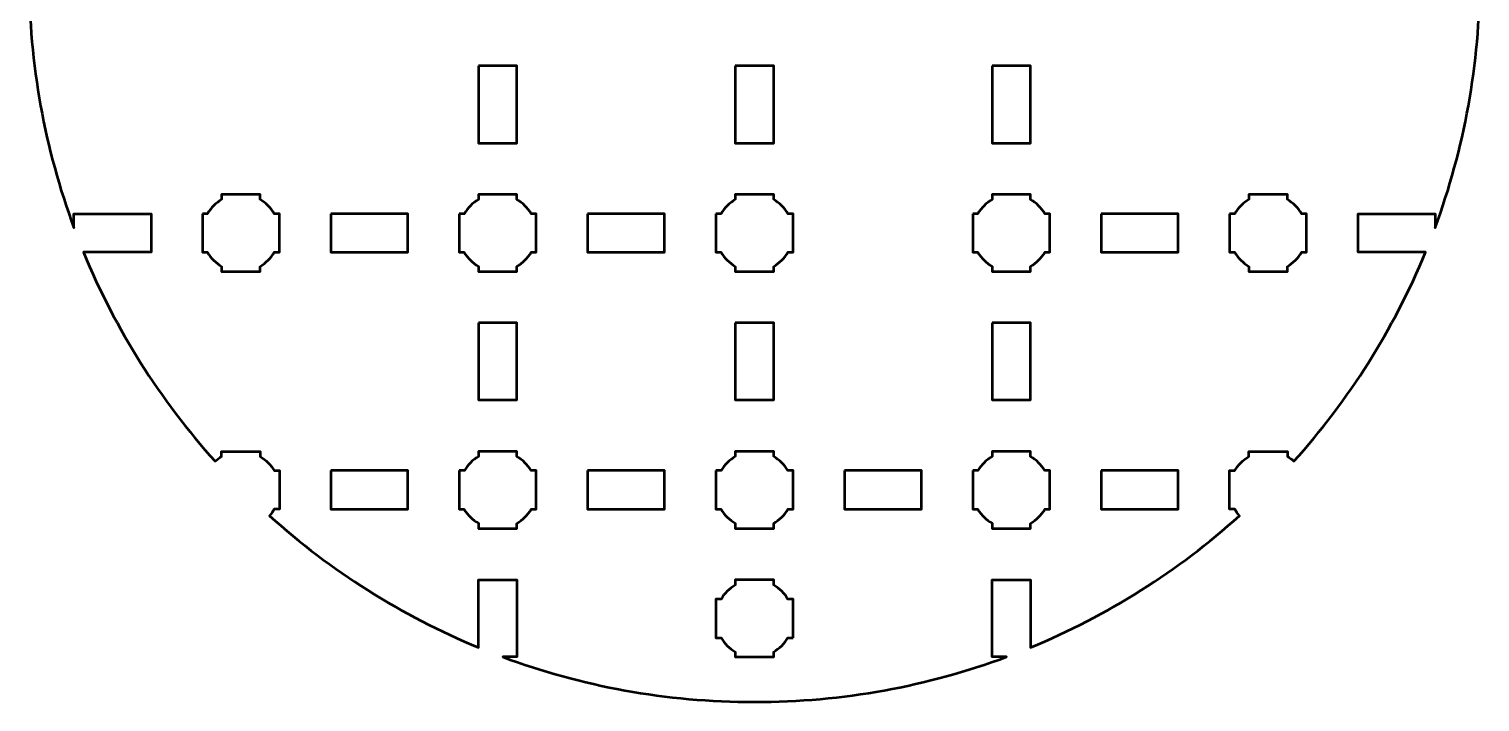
# Model space of a CAD drawing. Header units: centimetres. Extents: x -215 to 208, y -170 to 139.
# Drawn here: x 6.35 to 17.65, y -155.65 to -150.41 of the extents above; entities that cross this region are included whole.
import ezdxf

# ---------------------------------------------------------------- set-up
doc = ezdxf.new("R2010")
doc.units = ezdxf.units.CM
doc.header["$MEASUREMENT"] = 0
doc.layers.add('Layer 1', color=7, linetype='Continuous')

msp = doc.modelspace()

# ---------------------------------------------------------------- linework, layer by layer
at = {"layer": 'Layer 1', "color": 250, "lineweight": 53}
for points, knots in [([(12.00005, -144.35), (12.68952, -144.35), (13.35009, -144.47376), (13.96101, -144.69995), (13.96101, -144.69995), (13.96101, -144.69995), (13.85006, -144.69995), (13.85006, -144.69995), (13.85006, -144.69995), (13.85006, -144.69995), (13.85006, -145.29995), (13.85006, -145.29995), (13.85006, -145.29995), (13.85006, -145.29995), (14.15007, -145.29995), (14.15007, -145.29995), (14.15007, -145.29995), (14.15007, -145.29995), (14.15007, -144.77407), (14.15007, -144.77407), (14.15007, -144.77407), (14.75163, -145.0219), (15.30098, -145.37065), (15.77718, -145.79911), (15.77718, -145.79911), (15.76316, -145.81465), (15.75075, -145.83167), (15.7402, -145.8499), (15.7402, -145.8499), (15.7402, -145.8499), (15.7, -145.8499), (15.7, -145.8499), (15.7, -145.8499), (15.7, -145.8499), (15.7, -146.1499), (15.7, -146.1499), (15.7, -146.1499), (15.7, -146.1499), (15.74015, -146.1499), (15.74015, -146.1499), (15.74015, -146.1499), (15.76648, -146.19545), (15.80446, -146.23344), (15.85, -146.2598), (15.85, -146.2598), (15.85, -146.2598), (15.85, -146.2999), (15.85, -146.2999), (15.85, -146.2999), (15.85, -146.2999), (15.99337, -146.2999), (15.99337, -146.2999), (15.99337, -146.2999), (15.99337, -146.2999), (16.00005, -146.29998), (16.00005, -146.29998), (16.00005, -146.29998), (16.00005, -146.29998), (16.00672, -146.2999), (16.00672, -146.2999), (16.00672, -146.2999), (16.00672, -146.2999), (16.15, -146.2999), (16.15, -146.2999), (16.15, -146.2999), (16.15, -146.2999), (16.15, -146.25984), (16.15, -146.25984), (16.15, -146.25984), (16.16826, -146.24928), (16.1853, -146.23684), (16.20087, -146.2228), (16.20087, -146.2228), (16.62938, -146.699), (16.97816, -147.24839), (17.22604, -147.84996), (17.22604, -147.84996), (17.22604, -147.84996), (16.70005, -147.84996), (16.70005, -147.84996), (16.70005, -147.84996), (16.70005, -147.84996), (16.70005, -148.14997), (16.70005, -148.14997), (16.70005, -148.14997), (16.70005, -148.14997), (17.30005, -148.14997), (17.30005, -148.14997), (17.30005, -148.14997), (17.30005, -148.14997), (17.30005, -148.03918), (17.30005, -148.03918), (17.30005, -148.03918), (17.52628, -148.65004), (17.65, -149.31059), (17.65, -150.00004), (17.65, -150.00004), (17.65, -150.68951), (17.5263, -151.35007), (17.30005, -151.96092), (17.30005, -151.96092), (17.30005, -151.96092), (17.30005, -151.84996), (17.30005, -151.84996), (17.30005, -151.84996), (17.30005, -151.84996), (16.70005, -151.84996), (16.70005, -151.84996), (16.70005, -151.84996), (16.70005, -151.84996), (16.70005, -152.14997), (16.70005, -152.14997), (16.70005, -152.14997), (16.70005, -152.14997), (17.2261, -152.14997), (17.2261, -152.14997), (17.2261, -152.14997), (16.9782, -152.75151), (16.62947, -153.30095), (16.20092, -153.77716), (16.20092, -153.77716), (16.18534, -153.7631), (16.16828, -153.75066), (16.15, -153.74009), (16.15, -153.74009), (16.15, -153.74009), (16.15, -153.6999), (16.15, -153.6999), (16.15, -153.6999), (16.15, -153.6999), (15.85, -153.6999), (15.85, -153.6999), (15.85, -153.6999), (15.85, -153.6999), (15.85, -153.74012), (15.85, -153.74012), (15.85, -153.74012), (15.80449, -153.76645), (15.76653, -153.80438), (15.7402, -153.8499), (15.7402, -153.8499), (15.7402, -153.8499), (15.7, -153.8499), (15.7, -153.8499), (15.7, -153.8499), (15.7, -153.8499), (15.7, -154.1499), (15.7, -154.1499), (15.7, -154.1499), (15.7, -154.1499), (15.74015, -154.1499), (15.74015, -154.1499), (15.74015, -154.1499), (15.75072, -154.16819), (15.76317, -154.18526), (15.77723, -154.20084), (15.77723, -154.20084), (15.30103, -154.62932), (14.75164, -154.97809), (14.15007, -155.22593), (14.15007, -155.22593), (14.15007, -155.22593), (14.15007, -154.69995), (14.15007, -154.69995), (14.15007, -154.69995), (14.15007, -154.69995), (13.85006, -154.69995), (13.85006, -154.69995), (13.85006, -154.69995), (13.85006, -154.69995), (13.85006, -155.29995), (13.85006, -155.29995), (13.85006, -155.29995), (13.85006, -155.29995), (13.96127, -155.29995), (13.96127, -155.29995), (13.96127, -155.29995), (13.3503, -155.52626), (12.68962, -155.65), (12.00005, -155.65), (12.00005, -155.65), (11.31046, -155.65), (10.64979, -155.52621), (10.03878, -155.29995), (10.03878, -155.29995), (10.03878, -155.29995), (10.15003, -155.29995), (10.15003, -155.29995), (10.15003, -155.29995), (10.15003, -155.29995), (10.15003, -154.69995), (10.15003, -154.69995), (10.15003, -154.69995), (10.15003, -154.69995), (9.85003, -154.69995), (9.85003, -154.69995), (9.85003, -154.69995), (9.85003, -154.69995), (9.85003, -155.22595), (9.85003, -155.22595), (9.85003, -155.22595), (9.24842, -154.97811), (8.69902, -154.62936), (8.22281, -154.20087), (8.22281, -154.20087), (8.23688, -154.18528), (8.24935, -154.1682), (8.25993, -154.1499), (8.25993, -154.1499), (8.25993, -154.1499), (8.3, -154.1499), (8.3, -154.1499), (8.3, -154.1499), (8.3, -154.1499), (8.3, -154.00461), (8.3, -154.00461), (8.3, -154.00461), (8.3, -154.00461), (8.30006, -153.99997), (8.30006, -153.99997), (8.30006, -153.99997), (8.30006, -153.99997), (8.3, -153.99532), (8.3, -153.99532), (8.3, -153.99532), (8.3, -153.99532), (8.3, -153.8499), (8.3, -153.8499), (8.3, -153.8499), (8.3, -153.8499), (8.25988, -153.8499), (8.25988, -153.8499), (8.25988, -153.8499), (8.23352, -153.80437), (8.19553, -153.76642), (8.15, -153.74009), (8.15, -153.74009), (8.15, -153.74009), (8.15, -153.6999), (8.15, -153.6999), (8.15, -153.6999), (8.15, -153.6999), (7.85, -153.6999), (7.85, -153.6999), (7.85, -153.6999), (7.85, -153.6999), (7.85, -153.74012), (7.85, -153.74012), (7.85, -153.74012), (7.83173, -153.75069), (7.81468, -153.76313), (7.79911, -153.77718), (7.79911, -153.77718), (7.37059, -153.30095), (7.0218, -152.75156), (6.77392, -152.14997), (6.77392, -152.14997), (6.77392, -152.14997), (7.30005, -152.14997), (7.30005, -152.14997), (7.30005, -152.14997), (7.30005, -152.14997), (7.30005, -151.84996), (7.30005, -151.84996), (7.30005, -151.84996), (7.30005, -151.84996), (6.70005, -151.84996), (6.70005, -151.84996), (6.70005, -151.84996), (6.70005, -151.84996), (6.70005, -151.96113), (6.70005, -151.96113), (6.70005, -151.96113), (6.47375, -151.35021), (6.35, -150.68958), (6.35, -150.00004), (6.35, -150.00004), (6.35, -149.31048), (6.47376, -148.64983), (6.70005, -148.0389), (6.70005, -148.0389), (6.70005, -148.0389), (6.70005, -148.14997), (6.70005, -148.14997), (6.70005, -148.14997), (6.70005, -148.14997), (7.30005, -148.14997), (7.30005, -148.14997), (7.30005, -148.14997), (7.30005, -148.14997), (7.30005, -147.84996), (7.30005, -147.84996), (7.30005, -147.84996), (7.30005, -147.84996), (6.77396, -147.84996), (6.77396, -147.84996), (6.77396, -147.84996), (7.02185, -147.24837), (7.37063, -146.69898), (7.79916, -146.22277), (7.79916, -146.22277), (7.81471, -146.2368), (7.83175, -146.24924), (7.85, -146.2598), (7.85, -146.2598), (7.85, -146.2598), (7.85, -146.2999), (7.85, -146.2999), (7.85, -146.2999), (7.85, -146.2999), (7.99337, -146.2999), (7.99337, -146.2999), (7.99337, -146.2999), (7.99337, -146.2999), (8.00005, -146.29998), (8.00005, -146.29998), (8.00005, -146.29998), (8.00005, -146.29998), (8.00672, -146.2999), (8.00672, -146.2999), (8.00672, -146.2999), (8.00672, -146.2999), (8.15, -146.2999), (8.15, -146.2999), (8.15, -146.2999), (8.15, -146.2999), (8.15, -146.25984), (8.15, -146.25984), (8.15, -146.25984), (8.19558, -146.23348), (8.23358, -146.19547), (8.25993, -146.1499), (8.25993, -146.1499), (8.25993, -146.1499), (8.3, -146.1499), (8.3, -146.1499), (8.3, -146.1499), (8.3, -146.1499), (8.3, -146.00461), (8.3, -146.00461), (8.3, -146.00461), (8.3, -146.00461), (8.30006, -145.99997), (8.30006, -145.99997), (8.30006, -145.99997), (8.30006, -145.99997), (8.3, -145.99532), (8.3, -145.99532), (8.3, -145.99532), (8.3, -145.99532), (8.3, -145.8499), (8.3, -145.8499), (8.3, -145.8499), (8.3, -145.8499), (8.25988, -145.8499), (8.25988, -145.8499), (8.25988, -145.8499), (8.24932, -145.83166), (8.23689, -145.81464), (8.22286, -145.79909), (8.22286, -145.79909), (8.69908, -145.37063), (9.24844, -145.02188), (9.85003, -144.77405), (9.85003, -144.77405), (9.85003, -144.77405), (9.85003, -145.29995), (9.85003, -145.29995), (9.85003, -145.29995), (9.85003, -145.29995), (10.15003, -145.29995), (10.15003, -145.29995), (10.15003, -145.29995), (10.15003, -145.29995), (10.15003, -144.69995), (10.15003, -144.69995), (10.15003, -144.69995), (10.15003, -144.69995), (10.03904, -144.69995), (10.03904, -144.69995), (10.03904, -144.69995), (10.64998, -144.47376), (11.31056, -144.35), (12.00005, -144.35)], [0, 0, 0, 0, 0.01041667, 0.01041667, 0.01041667, 0.01041667, 0.02083333, 0.02083333, 0.02083333, 0.02083333, 0.03125, 0.03125, 0.03125, 0.03125, 0.04166667, 0.04166667, 0.04166667, 0.04166667, 0.05208333, 0.05208333, 0.05208333, 0.05208333, 0.0625, 0.0625, 0.0625, 0.0625, 0.07291667, 0.07291667, 0.07291667, 0.07291667, 0.08333333, 0.08333333, 0.08333333, 0.08333333, 0.09375, 0.09375, 0.09375, 0.09375, 0.10416667, 0.10416667, 0.10416667, 0.10416667, 0.11458333, 0.11458333, 0.11458333, 0.11458333, 0.125, 0.125, 0.125, 0.125, 0.13541667, 0.13541667, 0.13541667, 0.13541667, 0.14583333, 0.14583333, 0.14583333, 0.14583333, 0.15625, 0.15625, 0.15625, 0.15625, 0.16666667, 0.16666667, 0.16666667, 0.16666667, 0.17708333, 0.17708333, 0.17708333, 0.17708333, 0.1875, 0.1875, 0.1875, 0.1875, 0.19791667, 0.19791667, 0.19791667, 0.19791667, 0.20833333, 0.20833333, 0.20833333, 0.20833333, 0.21875, 0.21875, 0.21875, 0.21875, 0.22916667, 0.22916667, 0.22916667, 0.22916667, 0.23958333, 0.23958333, 0.23958333, 0.23958333, 0.25, 0.25, 0.25, 0.25, 0.26041667, 0.26041667, 0.26041667, 0.26041667, 0.27083333, 0.27083333, 0.27083333, 0.27083333, 0.28125, 0.28125, 0.28125, 0.28125, 0.29166667, 0.29166667, 0.29166667, 0.29166667, 0.30208333, 0.30208333, 0.30208333, 0.30208333, 0.3125, 0.3125, 0.3125, 0.3125, 0.32291667, 0.32291667, 0.32291667, 0.32291667, 0.33333333, 0.33333333, 0.33333333, 0.33333333, 0.34375, 0.34375, 0.34375, 0.34375, 0.35416667, 0.35416667, 0.35416667, 0.35416667, 0.36458333, 0.36458333, 0.36458333, 0.36458333, 0.375, 0.375, 0.375, 0.375, 0.38541667, 0.38541667, 0.38541667, 0.38541667, 0.39583333, 0.39583333, 0.39583333, 0.39583333, 0.40625, 0.40625, 0.40625, 0.40625, 0.41666667, 0.41666667, 0.41666667, 0.41666667, 0.42708333, 0.42708333, 0.42708333, 0.42708333, 0.4375, 0.4375, 0.4375, 0.4375, 0.44791667, 0.44791667, 0.44791667, 0.44791667, 0.45833333, 0.45833333, 0.45833333, 0.45833333, 0.46875, 0.46875, 0.46875, 0.46875, 0.47916667, 0.47916667, 0.47916667, 0.47916667, 0.48958333, 0.48958333, 0.48958333, 0.48958333, 0.5, 0.5, 0.5, 0.5, 0.51041667, 0.51041667, 0.51041667, 0.51041667, 0.52083333, 0.52083333, 0.52083333, 0.52083333, 0.53125, 0.53125, 0.53125, 0.53125, 0.54166667, 0.54166667, 0.54166667, 0.54166667, 0.55208333, 0.55208333, 0.55208333, 0.55208333, 0.5625, 0.5625, 0.5625, 0.5625, 0.57291667, 0.57291667, 0.57291667, 0.57291667, 0.58333333, 0.58333333, 0.58333333, 0.58333333, 0.59375, 0.59375, 0.59375, 0.59375, 0.60416667, 0.60416667, 0.60416667, 0.60416667, 0.61458333, 0.61458333, 0.61458333, 0.61458333, 0.625, 0.625, 0.625, 0.625, 0.63541667, 0.63541667, 0.63541667, 0.63541667, 0.64583333, 0.64583333, 0.64583333, 0.64583333, 0.65625, 0.65625, 0.65625, 0.65625, 0.66666667, 0.66666667, 0.66666667, 0.66666667, 0.67708333, 0.67708333, 0.67708333, 0.67708333, 0.6875, 0.6875, 0.6875, 0.6875, 0.69791667, 0.69791667, 0.69791667, 0.69791667, 0.70833333, 0.70833333, 0.70833333, 0.70833333, 0.71875, 0.71875, 0.71875, 0.71875, 0.72916667, 0.72916667, 0.72916667, 0.72916667, 0.73958333, 0.73958333, 0.73958333, 0.73958333, 0.75, 0.75, 0.75, 0.75, 0.76041667, 0.76041667, 0.76041667, 0.76041667, 0.77083333, 0.77083333, 0.77083333, 0.77083333, 0.78125, 0.78125, 0.78125, 0.78125, 0.79166667, 0.79166667, 0.79166667, 0.79166667, 0.80208333, 0.80208333, 0.80208333, 0.80208333, 0.8125, 0.8125, 0.8125, 0.8125, 0.82291667, 0.82291667, 0.82291667, 0.82291667, 0.83333333, 0.83333333, 0.83333333, 0.83333333, 0.84375, 0.84375, 0.84375, 0.84375, 0.85416667, 0.85416667, 0.85416667, 0.85416667, 0.86458333, 0.86458333, 0.86458333, 0.86458333, 0.875, 0.875, 0.875, 0.875, 0.88541667, 0.88541667, 0.88541667, 0.88541667, 0.89583333, 0.89583333, 0.89583333, 0.89583333, 0.90625, 0.90625, 0.90625, 0.90625, 0.91666667, 0.91666667, 0.91666667, 0.91666667, 0.92708333, 0.92708333, 0.92708333, 0.92708333, 0.9375, 0.9375, 0.9375, 0.9375, 0.94791667, 0.94791667, 0.94791667, 0.94791667, 0.95833333, 0.95833333, 0.95833333, 0.95833333, 0.96875, 0.96875, 0.96875, 0.96875, 0.97916667, 0.97916667, 0.97916667, 0.97916667, 0.98958333, 0.98958333, 0.98958333, 0.98958333, 1, 1, 1, 1]), ([(9.85003, -150.69998), (9.85003, -150.69998), (10.15003, -150.69998), (10.15003, -150.69998), (10.15003, -150.69998), (10.15003, -150.69998), (10.15003, -151.29998), (10.15003, -151.29998), (10.15003, -151.29998), (10.15003, -151.29998), (9.85003, -151.29998), (9.85003, -151.29998), (9.85003, -151.29998), (9.85003, -151.29998), (9.85003, -150.69998), (9.85003, -150.69998)], [0, 0, 0, 0, 0.25, 0.25, 0.25, 0.25, 0.5, 0.5, 0.5, 0.5, 0.75, 0.75, 0.75, 0.75, 1, 1, 1, 1]), ([(11.84996, -150.69998), (11.84996, -150.69998), (12.14996, -150.69998), (12.14996, -150.69998), (12.14996, -150.69998), (12.14996, -150.69998), (12.14996, -151.29998), (12.14996, -151.29998), (12.14996, -151.29998), (12.14996, -151.29998), (11.84996, -151.29998), (11.84996, -151.29998), (11.84996, -151.29998), (11.84996, -151.29998), (11.84996, -150.69998), (11.84996, -150.69998)], [0, 0, 0, 0, 0.25, 0.25, 0.25, 0.25, 0.5, 0.5, 0.5, 0.5, 0.75, 0.75, 0.75, 0.75, 1, 1, 1, 1]), ([(13.85006, -150.69998), (13.85006, -150.69998), (14.15007, -150.69998), (14.15007, -150.69998), (14.15007, -150.69998), (14.15007, -150.69998), (14.15007, -151.29998), (14.15007, -151.29998), (14.15007, -151.29998), (14.15007, -151.29998), (13.85006, -151.29998), (13.85006, -151.29998), (13.85006, -151.29998), (13.85006, -151.29998), (13.85006, -150.69998), (13.85006, -150.69998)], [0, 0, 0, 0, 0.25, 0.25, 0.25, 0.25, 0.5, 0.5, 0.5, 0.5, 0.75, 0.75, 0.75, 0.75, 1, 1, 1, 1]), ([(7.7, -151.8499), (7.7, -151.8499), (7.7402, -151.8499), (7.7402, -151.8499), (7.7402, -151.8499), (7.76653, -151.80438), (7.80449, -151.76645), (7.85, -151.74012), (7.85, -151.74012), (7.85, -151.74012), (7.85, -151.6999), (7.85, -151.6999), (7.85, -151.6999), (7.85, -151.6999), (8.15, -151.6999), (8.15, -151.6999), (8.15, -151.6999), (8.15, -151.6999), (8.15, -151.74009), (8.15, -151.74009), (8.15, -151.74009), (8.19553, -151.76642), (8.23352, -151.80437), (8.25988, -151.8499), (8.25988, -151.8499), (8.25988, -151.8499), (8.3, -151.8499), (8.3, -151.8499), (8.3, -151.8499), (8.3, -151.8499), (8.3, -151.99532), (8.3, -151.99532), (8.3, -151.99532), (8.3, -151.99532), (8.30006, -151.99997), (8.30006, -151.99997), (8.30006, -151.99997), (8.30006, -151.99997), (8.3, -152.00461), (8.3, -152.00461), (8.3, -152.00461), (8.3, -152.00461), (8.3, -152.1499), (8.3, -152.1499), (8.3, -152.1499), (8.3, -152.1499), (8.25993, -152.1499), (8.25993, -152.1499), (8.25993, -152.1499), (8.23358, -152.19547), (8.19558, -152.23348), (8.15, -152.25984), (8.15, -152.25984), (8.15, -152.25984), (8.15, -152.2999), (8.15, -152.2999), (8.15, -152.2999), (8.15, -152.2999), (8.00672, -152.2999), (8.00672, -152.2999), (8.00672, -152.2999), (8.00672, -152.2999), (8.00005, -152.29998), (8.00005, -152.29998), (8.00005, -152.29998), (8.00005, -152.29998), (7.99337, -152.2999), (7.99337, -152.2999), (7.99337, -152.2999), (7.99337, -152.2999), (7.85, -152.2999), (7.85, -152.2999), (7.85, -152.2999), (7.85, -152.2999), (7.85, -152.2598), (7.85, -152.2598), (7.85, -152.2598), (7.80446, -152.23344), (7.76648, -152.19545), (7.74015, -152.1499), (7.74015, -152.1499), (7.74015, -152.1499), (7.7, -152.1499), (7.7, -152.1499), (7.7, -152.1499), (7.7, -152.1499), (7.7, -151.8499), (7.7, -151.8499)], [0, 0, 0, 0, 0.04545455, 0.04545455, 0.04545455, 0.04545455, 0.09090909, 0.09090909, 0.09090909, 0.09090909, 0.13636364, 0.13636364, 0.13636364, 0.13636364, 0.18181818, 0.18181818, 0.18181818, 0.18181818, 0.22727273, 0.22727273, 0.22727273, 0.22727273, 0.27272727, 0.27272727, 0.27272727, 0.27272727, 0.31818182, 0.31818182, 0.31818182, 0.31818182, 0.36363636, 0.36363636, 0.36363636, 0.36363636, 0.40909091, 0.40909091, 0.40909091, 0.40909091, 0.45454545, 0.45454545, 0.45454545, 0.45454545, 0.5, 0.5, 0.5, 0.5, 0.54545455, 0.54545455, 0.54545455, 0.54545455, 0.59090909, 0.59090909, 0.59090909, 0.59090909, 0.63636364, 0.63636364, 0.63636364, 0.63636364, 0.68181818, 0.68181818, 0.68181818, 0.68181818, 0.72727273, 0.72727273, 0.72727273, 0.72727273, 0.77272727, 0.77272727, 0.77272727, 0.77272727, 0.81818182, 0.81818182, 0.81818182, 0.81818182, 0.86363636, 0.86363636, 0.86363636, 0.86363636, 0.90909091, 0.90909091, 0.90909091, 0.90909091, 0.95454545, 0.95454545, 0.95454545, 0.95454545, 1, 1, 1, 1]), ([(9.7, -151.8499), (9.7, -151.8499), (9.7402, -151.8499), (9.7402, -151.8499), (9.7402, -151.8499), (9.76653, -151.80438), (9.80449, -151.76645), (9.85, -151.74012), (9.85, -151.74012), (9.85, -151.74012), (9.85, -151.6999), (9.85, -151.6999), (9.85, -151.6999), (9.85, -151.6999), (10.15, -151.6999), (10.15, -151.6999), (10.15, -151.6999), (10.15, -151.6999), (10.15, -151.74009), (10.15, -151.74009), (10.15, -151.74009), (10.19553, -151.76642), (10.23352, -151.80437), (10.25988, -151.8499), (10.25988, -151.8499), (10.25988, -151.8499), (10.3, -151.8499), (10.3, -151.8499), (10.3, -151.8499), (10.3, -151.8499), (10.3, -151.99532), (10.3, -151.99532), (10.3, -151.99532), (10.3, -151.99532), (10.30006, -151.99997), (10.30006, -151.99997), (10.30006, -151.99997), (10.30006, -151.99997), (10.3, -152.00461), (10.3, -152.00461), (10.3, -152.00461), (10.3, -152.00461), (10.3, -152.1499), (10.3, -152.1499), (10.3, -152.1499), (10.3, -152.1499), (10.25993, -152.1499), (10.25993, -152.1499), (10.25993, -152.1499), (10.23358, -152.19547), (10.19558, -152.23348), (10.15, -152.25984), (10.15, -152.25984), (10.15, -152.25984), (10.15, -152.2999), (10.15, -152.2999), (10.15, -152.2999), (10.15, -152.2999), (10.00672, -152.2999), (10.00672, -152.2999), (10.00672, -152.2999), (10.00672, -152.2999), (10.00005, -152.29998), (10.00005, -152.29998), (10.00005, -152.29998), (10.00005, -152.29998), (9.99337, -152.2999), (9.99337, -152.2999), (9.99337, -152.2999), (9.99337, -152.2999), (9.85, -152.2999), (9.85, -152.2999), (9.85, -152.2999), (9.85, -152.2999), (9.85, -152.2598), (9.85, -152.2598), (9.85, -152.2598), (9.80446, -152.23344), (9.76648, -152.19545), (9.74015, -152.1499), (9.74015, -152.1499), (9.74015, -152.1499), (9.7, -152.1499), (9.7, -152.1499), (9.7, -152.1499), (9.7, -152.1499), (9.7, -151.8499), (9.7, -151.8499)], [0, 0, 0, 0, 0.04545455, 0.04545455, 0.04545455, 0.04545455, 0.09090909, 0.09090909, 0.09090909, 0.09090909, 0.13636364, 0.13636364, 0.13636364, 0.13636364, 0.18181818, 0.18181818, 0.18181818, 0.18181818, 0.22727273, 0.22727273, 0.22727273, 0.22727273, 0.27272727, 0.27272727, 0.27272727, 0.27272727, 0.31818182, 0.31818182, 0.31818182, 0.31818182, 0.36363636, 0.36363636, 0.36363636, 0.36363636, 0.40909091, 0.40909091, 0.40909091, 0.40909091, 0.45454545, 0.45454545, 0.45454545, 0.45454545, 0.5, 0.5, 0.5, 0.5, 0.54545455, 0.54545455, 0.54545455, 0.54545455, 0.59090909, 0.59090909, 0.59090909, 0.59090909, 0.63636364, 0.63636364, 0.63636364, 0.63636364, 0.68181818, 0.68181818, 0.68181818, 0.68181818, 0.72727273, 0.72727273, 0.72727273, 0.72727273, 0.77272727, 0.77272727, 0.77272727, 0.77272727, 0.81818182, 0.81818182, 0.81818182, 0.81818182, 0.86363636, 0.86363636, 0.86363636, 0.86363636, 0.90909091, 0.90909091, 0.90909091, 0.90909091, 0.95454545, 0.95454545, 0.95454545, 0.95454545, 1, 1, 1, 1]), ([(11.7, -151.8499), (11.7, -151.8499), (11.7402, -151.8499), (11.7402, -151.8499), (11.7402, -151.8499), (11.76653, -151.80438), (11.80449, -151.76645), (11.85, -151.74012), (11.85, -151.74012), (11.85, -151.74012), (11.85, -151.6999), (11.85, -151.6999), (11.85, -151.6999), (11.85, -151.6999), (12.15, -151.6999), (12.15, -151.6999), (12.15, -151.6999), (12.15, -151.6999), (12.15, -151.74009), (12.15, -151.74009), (12.15, -151.74009), (12.19553, -151.76642), (12.23352, -151.80437), (12.25988, -151.8499), (12.25988, -151.8499), (12.25988, -151.8499), (12.3, -151.8499), (12.3, -151.8499), (12.3, -151.8499), (12.3, -151.8499), (12.3, -151.99532), (12.3, -151.99532), (12.3, -151.99532), (12.3, -151.99532), (12.30006, -151.99997), (12.30006, -151.99997), (12.30006, -151.99997), (12.30006, -151.99997), (12.3, -152.00461), (12.3, -152.00461), (12.3, -152.00461), (12.3, -152.00461), (12.3, -152.1499), (12.3, -152.1499), (12.3, -152.1499), (12.3, -152.1499), (12.25993, -152.1499), (12.25993, -152.1499), (12.25993, -152.1499), (12.23358, -152.19547), (12.19558, -152.23348), (12.15, -152.25984), (12.15, -152.25984), (12.15, -152.25984), (12.15, -152.2999), (12.15, -152.2999), (12.15, -152.2999), (12.15, -152.2999), (12.00672, -152.2999), (12.00672, -152.2999), (12.00672, -152.2999), (12.00672, -152.2999), (12.00005, -152.29998), (12.00005, -152.29998), (12.00005, -152.29998), (12.00005, -152.29998), (11.99337, -152.2999), (11.99337, -152.2999), (11.99337, -152.2999), (11.99337, -152.2999), (11.85, -152.2999), (11.85, -152.2999), (11.85, -152.2999), (11.85, -152.2999), (11.85, -152.2598), (11.85, -152.2598), (11.85, -152.2598), (11.80446, -152.23344), (11.76648, -152.19545), (11.74015, -152.1499), (11.74015, -152.1499), (11.74015, -152.1499), (11.7, -152.1499), (11.7, -152.1499), (11.7, -152.1499), (11.7, -152.1499), (11.7, -151.8499), (11.7, -151.8499)], [0, 0, 0, 0, 0.04545455, 0.04545455, 0.04545455, 0.04545455, 0.09090909, 0.09090909, 0.09090909, 0.09090909, 0.13636364, 0.13636364, 0.13636364, 0.13636364, 0.18181818, 0.18181818, 0.18181818, 0.18181818, 0.22727273, 0.22727273, 0.22727273, 0.22727273, 0.27272727, 0.27272727, 0.27272727, 0.27272727, 0.31818182, 0.31818182, 0.31818182, 0.31818182, 0.36363636, 0.36363636, 0.36363636, 0.36363636, 0.40909091, 0.40909091, 0.40909091, 0.40909091, 0.45454545, 0.45454545, 0.45454545, 0.45454545, 0.5, 0.5, 0.5, 0.5, 0.54545455, 0.54545455, 0.54545455, 0.54545455, 0.59090909, 0.59090909, 0.59090909, 0.59090909, 0.63636364, 0.63636364, 0.63636364, 0.63636364, 0.68181818, 0.68181818, 0.68181818, 0.68181818, 0.72727273, 0.72727273, 0.72727273, 0.72727273, 0.77272727, 0.77272727, 0.77272727, 0.77272727, 0.81818182, 0.81818182, 0.81818182, 0.81818182, 0.86363636, 0.86363636, 0.86363636, 0.86363636, 0.90909091, 0.90909091, 0.90909091, 0.90909091, 0.95454545, 0.95454545, 0.95454545, 0.95454545, 1, 1, 1, 1]), ([(13.7, -151.8499), (13.7, -151.8499), (13.7402, -151.8499), (13.7402, -151.8499), (13.7402, -151.8499), (13.76653, -151.80438), (13.80449, -151.76645), (13.85, -151.74012), (13.85, -151.74012), (13.85, -151.74012), (13.85, -151.6999), (13.85, -151.6999), (13.85, -151.6999), (13.85, -151.6999), (14.15, -151.6999), (14.15, -151.6999), (14.15, -151.6999), (14.15, -151.6999), (14.15, -151.74009), (14.15, -151.74009), (14.15, -151.74009), (14.19553, -151.76642), (14.23352, -151.80437), (14.25988, -151.8499), (14.25988, -151.8499), (14.25988, -151.8499), (14.3, -151.8499), (14.3, -151.8499), (14.3, -151.8499), (14.3, -151.8499), (14.3, -151.99532), (14.3, -151.99532), (14.3, -151.99532), (14.3, -151.99532), (14.30006, -151.99997), (14.30006, -151.99997), (14.30006, -151.99997), (14.30006, -151.99997), (14.3, -152.00461), (14.3, -152.00461), (14.3, -152.00461), (14.3, -152.00461), (14.3, -152.1499), (14.3, -152.1499), (14.3, -152.1499), (14.3, -152.1499), (14.25993, -152.1499), (14.25993, -152.1499), (14.25993, -152.1499), (14.23358, -152.19547), (14.19558, -152.23348), (14.15, -152.25984), (14.15, -152.25984), (14.15, -152.25984), (14.15, -152.2999), (14.15, -152.2999), (14.15, -152.2999), (14.15, -152.2999), (14.00672, -152.2999), (14.00672, -152.2999), (14.00672, -152.2999), (14.00672, -152.2999), (14.00005, -152.29998), (14.00005, -152.29998), (14.00005, -152.29998), (14.00005, -152.29998), (13.99337, -152.2999), (13.99337, -152.2999), (13.99337, -152.2999), (13.99337, -152.2999), (13.85, -152.2999), (13.85, -152.2999), (13.85, -152.2999), (13.85, -152.2999), (13.85, -152.2598), (13.85, -152.2598), (13.85, -152.2598), (13.80446, -152.23344), (13.76648, -152.19545), (13.74015, -152.1499), (13.74015, -152.1499), (13.74015, -152.1499), (13.7, -152.1499), (13.7, -152.1499), (13.7, -152.1499), (13.7, -152.1499), (13.7, -151.8499), (13.7, -151.8499)], [0, 0, 0, 0, 0.04545455, 0.04545455, 0.04545455, 0.04545455, 0.09090909, 0.09090909, 0.09090909, 0.09090909, 0.13636364, 0.13636364, 0.13636364, 0.13636364, 0.18181818, 0.18181818, 0.18181818, 0.18181818, 0.22727273, 0.22727273, 0.22727273, 0.22727273, 0.27272727, 0.27272727, 0.27272727, 0.27272727, 0.31818182, 0.31818182, 0.31818182, 0.31818182, 0.36363636, 0.36363636, 0.36363636, 0.36363636, 0.40909091, 0.40909091, 0.40909091, 0.40909091, 0.45454545, 0.45454545, 0.45454545, 0.45454545, 0.5, 0.5, 0.5, 0.5, 0.54545455, 0.54545455, 0.54545455, 0.54545455, 0.59090909, 0.59090909, 0.59090909, 0.59090909, 0.63636364, 0.63636364, 0.63636364, 0.63636364, 0.68181818, 0.68181818, 0.68181818, 0.68181818, 0.72727273, 0.72727273, 0.72727273, 0.72727273, 0.77272727, 0.77272727, 0.77272727, 0.77272727, 0.81818182, 0.81818182, 0.81818182, 0.81818182, 0.86363636, 0.86363636, 0.86363636, 0.86363636, 0.90909091, 0.90909091, 0.90909091, 0.90909091, 0.95454545, 0.95454545, 0.95454545, 0.95454545, 1, 1, 1, 1]), ([(15.7, -151.8499), (15.7, -151.8499), (15.7402, -151.8499), (15.7402, -151.8499), (15.7402, -151.8499), (15.76653, -151.80438), (15.80449, -151.76645), (15.85, -151.74012), (15.85, -151.74012), (15.85, -151.74012), (15.85, -151.6999), (15.85, -151.6999), (15.85, -151.6999), (15.85, -151.6999), (16.15, -151.6999), (16.15, -151.6999), (16.15, -151.6999), (16.15, -151.6999), (16.15, -151.74009), (16.15, -151.74009), (16.15, -151.74009), (16.19553, -151.76642), (16.23352, -151.80437), (16.25988, -151.8499), (16.25988, -151.8499), (16.25988, -151.8499), (16.3, -151.8499), (16.3, -151.8499), (16.3, -151.8499), (16.3, -151.8499), (16.3, -151.99532), (16.3, -151.99532), (16.3, -151.99532), (16.3, -151.99532), (16.30006, -151.99997), (16.30006, -151.99997), (16.30006, -151.99997), (16.30006, -151.99997), (16.3, -152.00461), (16.3, -152.00461), (16.3, -152.00461), (16.3, -152.00461), (16.3, -152.1499), (16.3, -152.1499), (16.3, -152.1499), (16.3, -152.1499), (16.25993, -152.1499), (16.25993, -152.1499), (16.25993, -152.1499), (16.23358, -152.19547), (16.19558, -152.23348), (16.15, -152.25984), (16.15, -152.25984), (16.15, -152.25984), (16.15, -152.2999), (16.15, -152.2999), (16.15, -152.2999), (16.15, -152.2999), (16.00672, -152.2999), (16.00672, -152.2999), (16.00672, -152.2999), (16.00672, -152.2999), (16.00005, -152.29998), (16.00005, -152.29998), (16.00005, -152.29998), (16.00005, -152.29998), (15.99337, -152.2999), (15.99337, -152.2999), (15.99337, -152.2999), (15.99337, -152.2999), (15.85, -152.2999), (15.85, -152.2999), (15.85, -152.2999), (15.85, -152.2999), (15.85, -152.2598), (15.85, -152.2598), (15.85, -152.2598), (15.80446, -152.23344), (15.76648, -152.19545), (15.74015, -152.1499), (15.74015, -152.1499), (15.74015, -152.1499), (15.7, -152.1499), (15.7, -152.1499), (15.7, -152.1499), (15.7, -152.1499), (15.7, -151.8499), (15.7, -151.8499)], [0, 0, 0, 0, 0.04545455, 0.04545455, 0.04545455, 0.04545455, 0.09090909, 0.09090909, 0.09090909, 0.09090909, 0.13636364, 0.13636364, 0.13636364, 0.13636364, 0.18181818, 0.18181818, 0.18181818, 0.18181818, 0.22727273, 0.22727273, 0.22727273, 0.22727273, 0.27272727, 0.27272727, 0.27272727, 0.27272727, 0.31818182, 0.31818182, 0.31818182, 0.31818182, 0.36363636, 0.36363636, 0.36363636, 0.36363636, 0.40909091, 0.40909091, 0.40909091, 0.40909091, 0.45454545, 0.45454545, 0.45454545, 0.45454545, 0.5, 0.5, 0.5, 0.5, 0.54545455, 0.54545455, 0.54545455, 0.54545455, 0.59090909, 0.59090909, 0.59090909, 0.59090909, 0.63636364, 0.63636364, 0.63636364, 0.63636364, 0.68181818, 0.68181818, 0.68181818, 0.68181818, 0.72727273, 0.72727273, 0.72727273, 0.72727273, 0.77272727, 0.77272727, 0.77272727, 0.77272727, 0.81818182, 0.81818182, 0.81818182, 0.81818182, 0.86363636, 0.86363636, 0.86363636, 0.86363636, 0.90909091, 0.90909091, 0.90909091, 0.90909091, 0.95454545, 0.95454545, 0.95454545, 0.95454545, 1, 1, 1, 1]), ([(8.70005, -151.84996), (8.70005, -151.84996), (9.30005, -151.84996), (9.30005, -151.84996), (9.30005, -151.84996), (9.30005, -151.84996), (9.30005, -152.14997), (9.30005, -152.14997), (9.30005, -152.14997), (9.30005, -152.14997), (8.70005, -152.14997), (8.70005, -152.14997), (8.70005, -152.14997), (8.70005, -152.14997), (8.70005, -151.84996), (8.70005, -151.84996)], [0, 0, 0, 0, 0.25, 0.25, 0.25, 0.25, 0.5, 0.5, 0.5, 0.5, 0.75, 0.75, 0.75, 0.75, 1, 1, 1, 1]), ([(10.70001, -151.84996), (10.70001, -151.84996), (11.30002, -151.84996), (11.30002, -151.84996), (11.30002, -151.84996), (11.30002, -151.84996), (11.30002, -152.14997), (11.30002, -152.14997), (11.30002, -152.14997), (11.30002, -152.14997), (10.70001, -152.14997), (10.70001, -152.14997), (10.70001, -152.14997), (10.70001, -152.14997), (10.70001, -151.84996), (10.70001, -151.84996)], [0, 0, 0, 0, 0.25, 0.25, 0.25, 0.25, 0.5, 0.5, 0.5, 0.5, 0.75, 0.75, 0.75, 0.75, 1, 1, 1, 1]), ([(14.70008, -151.84996), (14.70008, -151.84996), (15.30008, -151.84996), (15.30008, -151.84996), (15.30008, -151.84996), (15.30008, -151.84996), (15.30008, -152.14997), (15.30008, -152.14997), (15.30008, -152.14997), (15.30008, -152.14997), (14.70008, -152.14997), (14.70008, -152.14997), (14.70008, -152.14997), (14.70008, -152.14997), (14.70008, -151.84996), (14.70008, -151.84996)], [0, 0, 0, 0, 0.25, 0.25, 0.25, 0.25, 0.5, 0.5, 0.5, 0.5, 0.75, 0.75, 0.75, 0.75, 1, 1, 1, 1]), ([(9.85003, -152.69995), (9.85003, -152.69995), (10.15003, -152.69995), (10.15003, -152.69995), (10.15003, -152.69995), (10.15003, -152.69995), (10.15003, -153.29995), (10.15003, -153.29995), (10.15003, -153.29995), (10.15003, -153.29995), (9.85003, -153.29995), (9.85003, -153.29995), (9.85003, -153.29995), (9.85003, -153.29995), (9.85003, -152.69995), (9.85003, -152.69995)], [0, 0, 0, 0, 0.25, 0.25, 0.25, 0.25, 0.5, 0.5, 0.5, 0.5, 0.75, 0.75, 0.75, 0.75, 1, 1, 1, 1]), ([(11.84996, -152.69995), (11.84996, -152.69995), (12.14996, -152.69995), (12.14996, -152.69995), (12.14996, -152.69995), (12.14996, -152.69995), (12.14996, -153.29995), (12.14996, -153.29995), (12.14996, -153.29995), (12.14996, -153.29995), (11.84996, -153.29995), (11.84996, -153.29995), (11.84996, -153.29995), (11.84996, -153.29995), (11.84996, -152.69995), (11.84996, -152.69995)], [0, 0, 0, 0, 0.25, 0.25, 0.25, 0.25, 0.5, 0.5, 0.5, 0.5, 0.75, 0.75, 0.75, 0.75, 1, 1, 1, 1]), ([(13.85006, -152.69995), (13.85006, -152.69995), (14.15007, -152.69995), (14.15007, -152.69995), (14.15007, -152.69995), (14.15007, -152.69995), (14.15007, -153.29995), (14.15007, -153.29995), (14.15007, -153.29995), (14.15007, -153.29995), (13.85006, -153.29995), (13.85006, -153.29995), (13.85006, -153.29995), (13.85006, -153.29995), (13.85006, -152.69995), (13.85006, -152.69995)], [0, 0, 0, 0, 0.25, 0.25, 0.25, 0.25, 0.5, 0.5, 0.5, 0.5, 0.75, 0.75, 0.75, 0.75, 1, 1, 1, 1]), ([(9.7, -153.8499), (9.7, -153.8499), (9.7402, -153.8499), (9.7402, -153.8499), (9.7402, -153.8499), (9.76653, -153.80438), (9.80449, -153.76645), (9.85, -153.74012), (9.85, -153.74012), (9.85, -153.74012), (9.85, -153.6999), (9.85, -153.6999), (9.85, -153.6999), (9.85, -153.6999), (10.15, -153.6999), (10.15, -153.6999), (10.15, -153.6999), (10.15, -153.6999), (10.15, -153.74009), (10.15, -153.74009), (10.15, -153.74009), (10.19553, -153.76642), (10.23352, -153.80437), (10.25988, -153.8499), (10.25988, -153.8499), (10.25988, -153.8499), (10.3, -153.8499), (10.3, -153.8499), (10.3, -153.8499), (10.3, -153.8499), (10.3, -153.99532), (10.3, -153.99532), (10.3, -153.99532), (10.3, -153.99532), (10.30006, -153.99997), (10.30006, -153.99997), (10.30006, -153.99997), (10.30006, -153.99997), (10.3, -154.00461), (10.3, -154.00461), (10.3, -154.00461), (10.3, -154.00461), (10.3, -154.1499), (10.3, -154.1499), (10.3, -154.1499), (10.3, -154.1499), (10.25993, -154.1499), (10.25993, -154.1499), (10.25993, -154.1499), (10.23358, -154.19547), (10.19558, -154.23348), (10.15, -154.25984), (10.15, -154.25984), (10.15, -154.25984), (10.15, -154.2999), (10.15, -154.2999), (10.15, -154.2999), (10.15, -154.2999), (10.00672, -154.2999), (10.00672, -154.2999), (10.00672, -154.2999), (10.00672, -154.2999), (10.00005, -154.29998), (10.00005, -154.29998), (10.00005, -154.29998), (10.00005, -154.29998), (9.99337, -154.2999), (9.99337, -154.2999), (9.99337, -154.2999), (9.99337, -154.2999), (9.85, -154.2999), (9.85, -154.2999), (9.85, -154.2999), (9.85, -154.2999), (9.85, -154.2598), (9.85, -154.2598), (9.85, -154.2598), (9.80446, -154.23344), (9.76648, -154.19545), (9.74015, -154.1499), (9.74015, -154.1499), (9.74015, -154.1499), (9.7, -154.1499), (9.7, -154.1499), (9.7, -154.1499), (9.7, -154.1499), (9.7, -153.8499), (9.7, -153.8499)], [0, 0, 0, 0, 0.04545455, 0.04545455, 0.04545455, 0.04545455, 0.09090909, 0.09090909, 0.09090909, 0.09090909, 0.13636364, 0.13636364, 0.13636364, 0.13636364, 0.18181818, 0.18181818, 0.18181818, 0.18181818, 0.22727273, 0.22727273, 0.22727273, 0.22727273, 0.27272727, 0.27272727, 0.27272727, 0.27272727, 0.31818182, 0.31818182, 0.31818182, 0.31818182, 0.36363636, 0.36363636, 0.36363636, 0.36363636, 0.40909091, 0.40909091, 0.40909091, 0.40909091, 0.45454545, 0.45454545, 0.45454545, 0.45454545, 0.5, 0.5, 0.5, 0.5, 0.54545455, 0.54545455, 0.54545455, 0.54545455, 0.59090909, 0.59090909, 0.59090909, 0.59090909, 0.63636364, 0.63636364, 0.63636364, 0.63636364, 0.68181818, 0.68181818, 0.68181818, 0.68181818, 0.72727273, 0.72727273, 0.72727273, 0.72727273, 0.77272727, 0.77272727, 0.77272727, 0.77272727, 0.81818182, 0.81818182, 0.81818182, 0.81818182, 0.86363636, 0.86363636, 0.86363636, 0.86363636, 0.90909091, 0.90909091, 0.90909091, 0.90909091, 0.95454545, 0.95454545, 0.95454545, 0.95454545, 1, 1, 1, 1]), ([(11.7, -153.8499), (11.7, -153.8499), (11.7402, -153.8499), (11.7402, -153.8499), (11.7402, -153.8499), (11.76653, -153.80438), (11.80449, -153.76645), (11.85, -153.74012), (11.85, -153.74012), (11.85, -153.74012), (11.85, -153.6999), (11.85, -153.6999), (11.85, -153.6999), (11.85, -153.6999), (12.15, -153.6999), (12.15, -153.6999), (12.15, -153.6999), (12.15, -153.6999), (12.15, -153.74009), (12.15, -153.74009), (12.15, -153.74009), (12.19553, -153.76642), (12.23352, -153.80437), (12.25988, -153.8499), (12.25988, -153.8499), (12.25988, -153.8499), (12.3, -153.8499), (12.3, -153.8499), (12.3, -153.8499), (12.3, -153.8499), (12.3, -153.99532), (12.3, -153.99532), (12.3, -153.99532), (12.3, -153.99532), (12.30006, -153.99997), (12.30006, -153.99997), (12.30006, -153.99997), (12.30006, -153.99997), (12.3, -154.00461), (12.3, -154.00461), (12.3, -154.00461), (12.3, -154.00461), (12.3, -154.1499), (12.3, -154.1499), (12.3, -154.1499), (12.3, -154.1499), (12.25993, -154.1499), (12.25993, -154.1499), (12.25993, -154.1499), (12.23358, -154.19547), (12.19558, -154.23348), (12.15, -154.25984), (12.15, -154.25984), (12.15, -154.25984), (12.15, -154.2999), (12.15, -154.2999), (12.15, -154.2999), (12.15, -154.2999), (12.00672, -154.2999), (12.00672, -154.2999), (12.00672, -154.2999), (12.00672, -154.2999), (12.00005, -154.29998), (12.00005, -154.29998), (12.00005, -154.29998), (12.00005, -154.29998), (11.99337, -154.2999), (11.99337, -154.2999), (11.99337, -154.2999), (11.99337, -154.2999), (11.85, -154.2999), (11.85, -154.2999), (11.85, -154.2999), (11.85, -154.2999), (11.85, -154.2598), (11.85, -154.2598), (11.85, -154.2598), (11.80446, -154.23344), (11.76648, -154.19545), (11.74015, -154.1499), (11.74015, -154.1499), (11.74015, -154.1499), (11.7, -154.1499), (11.7, -154.1499), (11.7, -154.1499), (11.7, -154.1499), (11.7, -153.8499), (11.7, -153.8499)], [0, 0, 0, 0, 0.04545455, 0.04545455, 0.04545455, 0.04545455, 0.09090909, 0.09090909, 0.09090909, 0.09090909, 0.13636364, 0.13636364, 0.13636364, 0.13636364, 0.18181818, 0.18181818, 0.18181818, 0.18181818, 0.22727273, 0.22727273, 0.22727273, 0.22727273, 0.27272727, 0.27272727, 0.27272727, 0.27272727, 0.31818182, 0.31818182, 0.31818182, 0.31818182, 0.36363636, 0.36363636, 0.36363636, 0.36363636, 0.40909091, 0.40909091, 0.40909091, 0.40909091, 0.45454545, 0.45454545, 0.45454545, 0.45454545, 0.5, 0.5, 0.5, 0.5, 0.54545455, 0.54545455, 0.54545455, 0.54545455, 0.59090909, 0.59090909, 0.59090909, 0.59090909, 0.63636364, 0.63636364, 0.63636364, 0.63636364, 0.68181818, 0.68181818, 0.68181818, 0.68181818, 0.72727273, 0.72727273, 0.72727273, 0.72727273, 0.77272727, 0.77272727, 0.77272727, 0.77272727, 0.81818182, 0.81818182, 0.81818182, 0.81818182, 0.86363636, 0.86363636, 0.86363636, 0.86363636, 0.90909091, 0.90909091, 0.90909091, 0.90909091, 0.95454545, 0.95454545, 0.95454545, 0.95454545, 1, 1, 1, 1]), ([(13.7, -153.8499), (13.7, -153.8499), (13.7402, -153.8499), (13.7402, -153.8499), (13.7402, -153.8499), (13.76653, -153.80438), (13.80449, -153.76645), (13.85, -153.74012), (13.85, -153.74012), (13.85, -153.74012), (13.85, -153.6999), (13.85, -153.6999), (13.85, -153.6999), (13.85, -153.6999), (14.15, -153.6999), (14.15, -153.6999), (14.15, -153.6999), (14.15, -153.6999), (14.15, -153.74009), (14.15, -153.74009), (14.15, -153.74009), (14.19553, -153.76642), (14.23352, -153.80437), (14.25988, -153.8499), (14.25988, -153.8499), (14.25988, -153.8499), (14.3, -153.8499), (14.3, -153.8499), (14.3, -153.8499), (14.3, -153.8499), (14.3, -153.99532), (14.3, -153.99532), (14.3, -153.99532), (14.3, -153.99532), (14.30006, -153.99997), (14.30006, -153.99997), (14.30006, -153.99997), (14.30006, -153.99997), (14.3, -154.00461), (14.3, -154.00461), (14.3, -154.00461), (14.3, -154.00461), (14.3, -154.1499), (14.3, -154.1499), (14.3, -154.1499), (14.3, -154.1499), (14.25993, -154.1499), (14.25993, -154.1499), (14.25993, -154.1499), (14.23358, -154.19547), (14.19558, -154.23348), (14.15, -154.25984), (14.15, -154.25984), (14.15, -154.25984), (14.15, -154.2999), (14.15, -154.2999), (14.15, -154.2999), (14.15, -154.2999), (14.00672, -154.2999), (14.00672, -154.2999), (14.00672, -154.2999), (14.00672, -154.2999), (14.00005, -154.29998), (14.00005, -154.29998), (14.00005, -154.29998), (14.00005, -154.29998), (13.99337, -154.2999), (13.99337, -154.2999), (13.99337, -154.2999), (13.99337, -154.2999), (13.85, -154.2999), (13.85, -154.2999), (13.85, -154.2999), (13.85, -154.2999), (13.85, -154.2598), (13.85, -154.2598), (13.85, -154.2598), (13.80446, -154.23344), (13.76648, -154.19545), (13.74015, -154.1499), (13.74015, -154.1499), (13.74015, -154.1499), (13.7, -154.1499), (13.7, -154.1499), (13.7, -154.1499), (13.7, -154.1499), (13.7, -153.8499), (13.7, -153.8499)], [0, 0, 0, 0, 0.04545455, 0.04545455, 0.04545455, 0.04545455, 0.09090909, 0.09090909, 0.09090909, 0.09090909, 0.13636364, 0.13636364, 0.13636364, 0.13636364, 0.18181818, 0.18181818, 0.18181818, 0.18181818, 0.22727273, 0.22727273, 0.22727273, 0.22727273, 0.27272727, 0.27272727, 0.27272727, 0.27272727, 0.31818182, 0.31818182, 0.31818182, 0.31818182, 0.36363636, 0.36363636, 0.36363636, 0.36363636, 0.40909091, 0.40909091, 0.40909091, 0.40909091, 0.45454545, 0.45454545, 0.45454545, 0.45454545, 0.5, 0.5, 0.5, 0.5, 0.54545455, 0.54545455, 0.54545455, 0.54545455, 0.59090909, 0.59090909, 0.59090909, 0.59090909, 0.63636364, 0.63636364, 0.63636364, 0.63636364, 0.68181818, 0.68181818, 0.68181818, 0.68181818, 0.72727273, 0.72727273, 0.72727273, 0.72727273, 0.77272727, 0.77272727, 0.77272727, 0.77272727, 0.81818182, 0.81818182, 0.81818182, 0.81818182, 0.86363636, 0.86363636, 0.86363636, 0.86363636, 0.90909091, 0.90909091, 0.90909091, 0.90909091, 0.95454545, 0.95454545, 0.95454545, 0.95454545, 1, 1, 1, 1]), ([(8.70005, -153.84993), (8.70005, -153.84993), (9.30005, -153.84993), (9.30005, -153.84993), (9.30005, -153.84993), (9.30005, -153.84993), (9.30005, -154.14993), (9.30005, -154.14993), (9.30005, -154.14993), (9.30005, -154.14993), (8.70005, -154.14993), (8.70005, -154.14993), (8.70005, -154.14993), (8.70005, -154.14993), (8.70005, -153.84993), (8.70005, -153.84993)], [0, 0, 0, 0, 0.25, 0.25, 0.25, 0.25, 0.5, 0.5, 0.5, 0.5, 0.75, 0.75, 0.75, 0.75, 1, 1, 1, 1]), ([(10.70001, -153.84993), (10.70001, -153.84993), (11.30002, -153.84993), (11.30002, -153.84993), (11.30002, -153.84993), (11.30002, -153.84993), (11.30002, -154.14993), (11.30002, -154.14993), (11.30002, -154.14993), (11.30002, -154.14993), (10.70001, -154.14993), (10.70001, -154.14993), (10.70001, -154.14993), (10.70001, -154.14993), (10.70001, -153.84993), (10.70001, -153.84993)], [0, 0, 0, 0, 0.25, 0.25, 0.25, 0.25, 0.5, 0.5, 0.5, 0.5, 0.75, 0.75, 0.75, 0.75, 1, 1, 1, 1]), ([(12.70008, -153.84993), (12.70008, -153.84993), (13.30008, -153.84993), (13.30008, -153.84993), (13.30008, -153.84993), (13.30008, -153.84993), (13.30008, -154.14993), (13.30008, -154.14993), (13.30008, -154.14993), (13.30008, -154.14993), (12.70008, -154.14993), (12.70008, -154.14993), (12.70008, -154.14993), (12.70008, -154.14993), (12.70008, -153.84993), (12.70008, -153.84993)], [0, 0, 0, 0, 0.25, 0.25, 0.25, 0.25, 0.5, 0.5, 0.5, 0.5, 0.75, 0.75, 0.75, 0.75, 1, 1, 1, 1]), ([(14.70005, -153.84993), (14.70005, -153.84993), (15.30005, -153.84993), (15.30005, -153.84993), (15.30005, -153.84993), (15.30005, -153.84993), (15.30005, -154.14993), (15.30005, -154.14993), (15.30005, -154.14993), (15.30005, -154.14993), (14.70005, -154.14993), (14.70005, -154.14993), (14.70005, -154.14993), (14.70005, -154.14993), (14.70005, -153.84993), (14.70005, -153.84993)], [0, 0, 0, 0, 0.25, 0.25, 0.25, 0.25, 0.5, 0.5, 0.5, 0.5, 0.75, 0.75, 0.75, 0.75, 1, 1, 1, 1]), ([(12.30013, -155.14989), (12.30013, -155.14989), (12.25993, -155.14989), (12.25993, -155.14989), (12.25993, -155.14989), (12.2336, -155.19541), (12.19564, -155.23334), (12.15013, -155.25967), (12.15013, -155.25967), (12.15013, -155.25967), (12.15013, -155.29989), (12.15013, -155.29989), (12.15013, -155.29989), (12.15013, -155.29989), (11.85013, -155.29989), (11.85013, -155.29989), (11.85013, -155.29989), (11.85013, -155.29989), (11.85013, -155.2597), (11.85013, -155.2597), (11.85013, -155.2597), (11.8046, -155.23337), (11.76661, -155.19542), (11.74025, -155.14989), (11.74025, -155.14989), (11.74025, -155.14989), (11.70013, -155.14989), (11.70013, -155.14989), (11.70013, -155.14989), (11.70013, -155.14989), (11.70013, -155.00447), (11.70013, -155.00447), (11.70013, -155.00447), (11.70013, -155.00447), (11.70007, -154.99982), (11.70007, -154.99982), (11.70007, -154.99982), (11.70007, -154.99982), (11.70013, -154.99518), (11.70013, -154.99518), (11.70013, -154.99518), (11.70013, -154.99518), (11.70013, -154.84989), (11.70013, -154.84989), (11.70013, -154.84989), (11.70013, -154.84989), (11.7402, -154.84989), (11.7402, -154.84989), (11.7402, -154.84989), (11.76655, -154.80432), (11.80455, -154.76631), (11.85013, -154.73995), (11.85013, -154.73995), (11.85013, -154.73995), (11.85013, -154.69989), (11.85013, -154.69989), (11.85013, -154.69989), (11.85013, -154.69989), (11.99341, -154.69989), (11.99341, -154.69989), (11.99341, -154.69989), (11.99341, -154.69989), (12.00008, -154.69981), (12.00008, -154.69981), (12.00008, -154.69981), (12.00008, -154.69981), (12.00676, -154.69989), (12.00676, -154.69989), (12.00676, -154.69989), (12.00676, -154.69989), (12.15013, -154.69989), (12.15013, -154.69989), (12.15013, -154.69989), (12.15013, -154.69989), (12.15013, -154.73999), (12.15013, -154.73999), (12.15013, -154.73999), (12.19567, -154.76635), (12.23365, -154.80434), (12.25998, -154.84989), (12.25998, -154.84989), (12.25998, -154.84989), (12.30013, -154.84989), (12.30013, -154.84989), (12.30013, -154.84989), (12.30013, -154.84989), (12.30013, -155.14989), (12.30013, -155.14989)], [0, 0, 0, 0, 0.04545455, 0.04545455, 0.04545455, 0.04545455, 0.09090909, 0.09090909, 0.09090909, 0.09090909, 0.13636364, 0.13636364, 0.13636364, 0.13636364, 0.18181818, 0.18181818, 0.18181818, 0.18181818, 0.22727273, 0.22727273, 0.22727273, 0.22727273, 0.27272727, 0.27272727, 0.27272727, 0.27272727, 0.31818182, 0.31818182, 0.31818182, 0.31818182, 0.36363636, 0.36363636, 0.36363636, 0.36363636, 0.40909091, 0.40909091, 0.40909091, 0.40909091, 0.45454545, 0.45454545, 0.45454545, 0.45454545, 0.5, 0.5, 0.5, 0.5, 0.54545455, 0.54545455, 0.54545455, 0.54545455, 0.59090909, 0.59090909, 0.59090909, 0.59090909, 0.63636364, 0.63636364, 0.63636364, 0.63636364, 0.68181818, 0.68181818, 0.68181818, 0.68181818, 0.72727273, 0.72727273, 0.72727273, 0.72727273, 0.77272727, 0.77272727, 0.77272727, 0.77272727, 0.81818182, 0.81818182, 0.81818182, 0.81818182, 0.86363636, 0.86363636, 0.86363636, 0.86363636, 0.90909091, 0.90909091, 0.90909091, 0.90909091, 0.95454545, 0.95454545, 0.95454545, 0.95454545, 1, 1, 1, 1])]:
    msp.add_open_spline(points, degree=3, knots=knots, dxfattribs=at)

doc.saveas('drawing.dxf')
